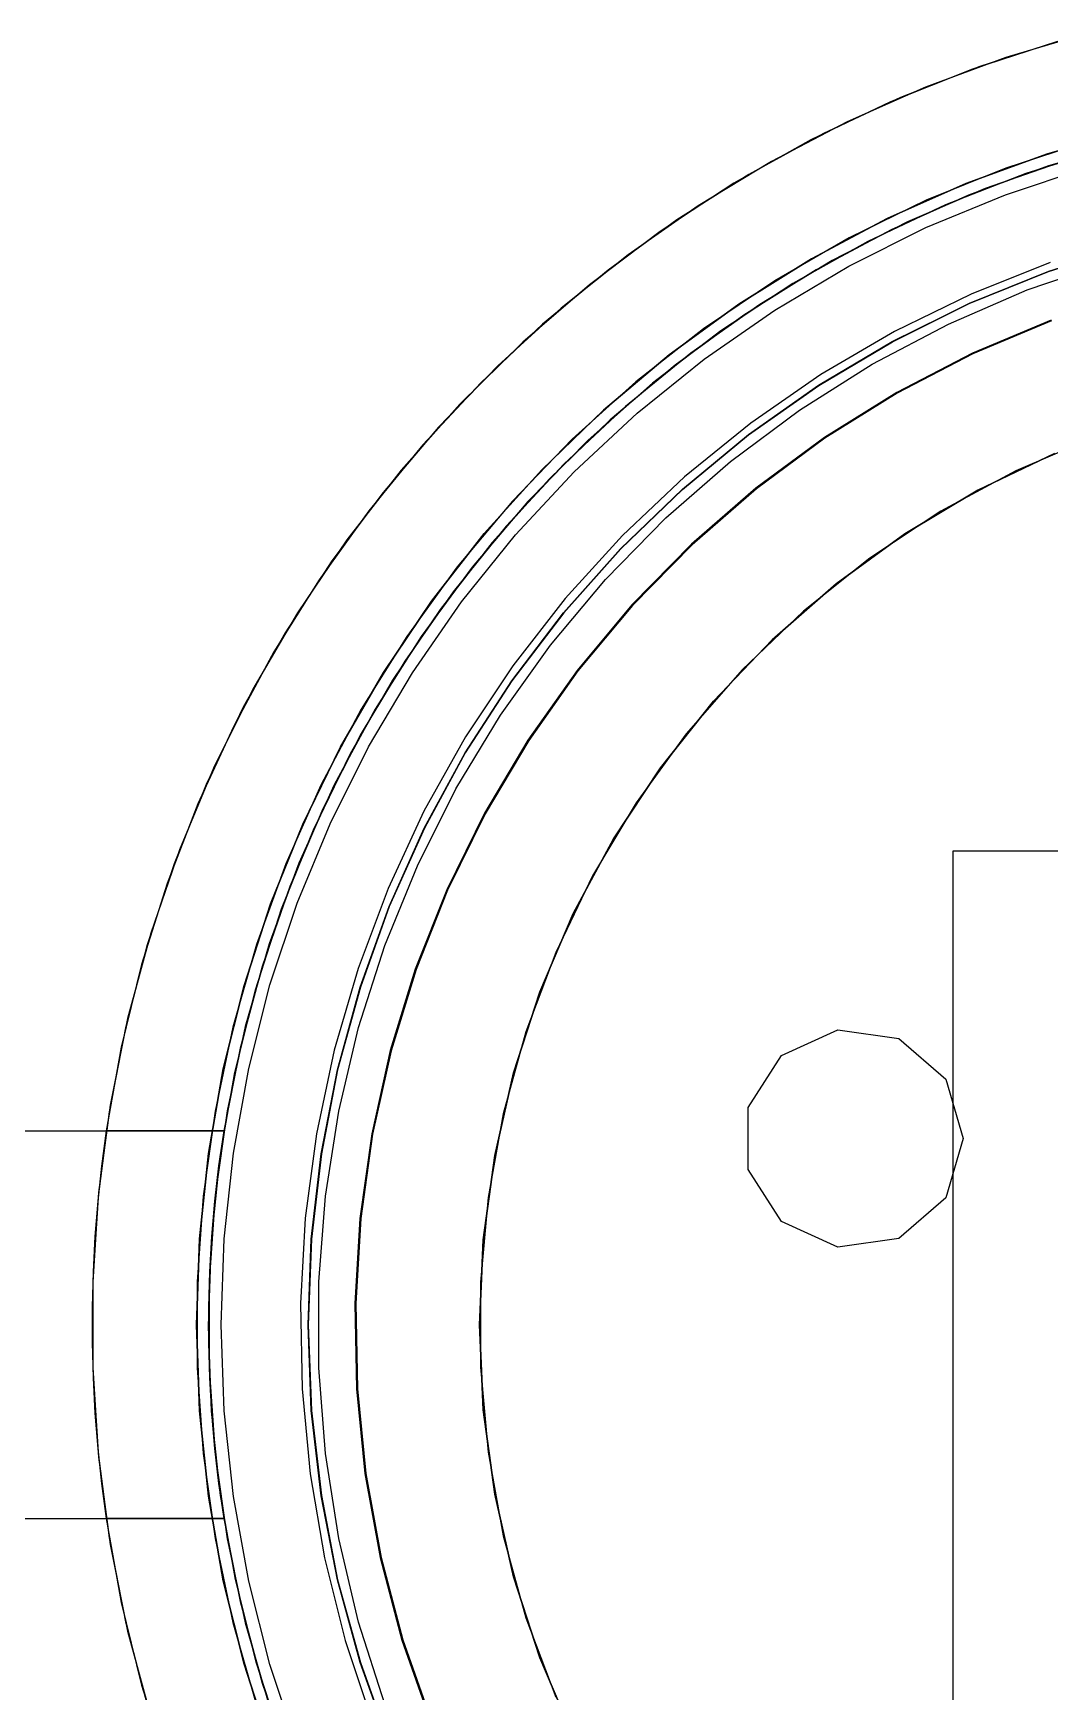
# Model space of a CAD drawing. Header units: millimetres. Extents: x -27 to 709, y -1034 to 466.
# Drawn here: x 76.3 to 123.5, y 45 to 122 of the extents above; entities that cross this region are included whole.
import ezdxf

# ---------------------------------------------------------------- set-up
doc = ezdxf.new("R2010")
doc.units = ezdxf.units.MM
doc.layers.add('XY_AFT', color=7, linetype='Continuous')

msp = doc.modelspace()

# ---------------------------------------------------------------- linework, layer by layer
at = {"layer": 'XY_AFT'}
for points in [[(125.2539, 121.9672), (121.4451, 120.8354), (117.7166, 119.462), (114.0837, 117.8526), (110.5614, 116.0138), (107.164, 113.9531), (103.9057, 111.6791), (100.7997, 109.201), (97.8588, 106.5291), (95.0951, 103.6743), (92.52, 100.6483), (90.144, 97.4636), (87.9768, 94.1332), (86.0274, 90.6708), (84.3038, 87.0907), (82.8131, 83.4075), (81.5613, 79.6365), (80.5537, 75.7929), (79.7943, 71.8928), (79.2864, 67.952), (79.0318, 63.9867), (79.0318, 60.0133), (79.2864, 56.048), (79.7943, 52.1072), (80.5537, 48.2071), (81.5613, 44.3635)], [(125.2539, 121.9672), (121.4451, 120.8354), (117.7166, 119.462), (114.0837, 117.8526), (110.5614, 116.0138), (107.164, 113.9531), (103.9057, 111.6791), (100.7997, 109.201), (97.8588, 106.5291), (95.0951, 103.6743), (92.52, 100.6483), (90.144, 97.4636), (87.9768, 94.1332), (86.0274, 90.6708), (84.3038, 87.0907), (82.8131, 83.4075), (81.5613, 79.6365), (80.5537, 75.7929), (79.7943, 71.8928), (79.2864, 67.952), (79.0318, 63.9867), (79.0318, 60.0133), (79.2864, 56.048), (79.7943, 52.1072), (80.5537, 48.2071), (81.5613, 44.3635)], [(123.801, 121.5667), (119.9018, 120.2998), (116.0949, 118.7779), (112.3968, 117.0078), (108.8239, 114.9971), (105.3916, 112.7547), (102.1151, 110.2904), (99.0085, 107.6149), (96.0856, 104.7399), (93.3591, 101.678), (90.8409, 98.4427), (88.5421, 95.048), (86.4726, 91.5087), (84.6416, 87.8405), (83.057, 84.0592), (81.7258, 80.1815), (80.6538, 76.2243), (79.8456, 72.2049), (79.3049, 68.1408), (79.0339, 64.0499), (79.0339, 59.9501), (79.3049, 55.8592), (79.8456, 51.7951), (80.6538, 47.7757), (81.7258, 43.8185)], [(123.801, 121.5667), (119.9018, 120.2998), (116.0949, 118.7779), (112.3968, 117.0078), (108.8239, 114.9971), (105.3916, 112.7547), (102.1151, 110.2904), (99.0085, 107.6149), (96.0856, 104.7399), (93.3591, 101.678), (90.8409, 98.4427), (88.5421, 95.048), (86.4726, 91.5087), (84.6416, 87.8405), (83.057, 84.0592), (81.7258, 80.1815), (80.6538, 76.2243), (79.8456, 72.2049), (79.3049, 68.1408), (79.0339, 64.0499), (79.0339, 59.9501), (79.3049, 55.8592), (79.8456, 51.7951), (80.6538, 47.7757), (81.7258, 43.8185)], [(123.801, 121.5667), (119.9018, 120.2998), (116.0949, 118.7779), (112.3968, 117.0078), (108.8239, 114.9971), (105.3916, 112.7547), (102.1151, 110.2904), (99.0085, 107.6149), (96.0856, 104.7399), (93.3591, 101.678), (90.8409, 98.4427), (88.5421, 95.048), (86.4726, 91.5087), (84.6416, 87.8405), (83.057, 84.0592), (81.7258, 80.1815), (80.6538, 76.2243), (79.8456, 72.2049), (79.3049, 68.1408), (79.0339, 64.0499), (79.0339, 59.9501), (79.3049, 55.8592), (79.8456, 51.7951), (80.6538, 47.7757), (81.7258, 43.8185)], [(124.0002, 121.6239), (120.2367, 120.4199), (116.5575, 118.9786), (112.9776, 117.3059), (109.5116, 115.4086), (106.1734, 113.2943), (102.9767, 110.9717), (99.9344, 108.4502), (97.059, 105.74), (94.362, 102.8521), (91.8544, 99.7983), (89.5465, 96.591), (87.4476, 93.2432), (85.5661, 89.7684), (83.9099, 86.1809), (82.4855, 82.4952), (81.2988, 78.7262), (80.3546, 74.8893), (79.6567, 71)], [(87.2966, 42.4535), (86.0639, 46.2473), (85.0989, 50.1178), (84.4062, 54.0463), (83.9892, 58.0134), (83.85, 62), (83.9892, 65.9866), (84.4062, 69.9537), (85.0989, 73.8822), (86.0639, 77.7527), (87.2966, 81.5465), (88.7909, 85.245), (90.5395, 88.8303), (92.5341, 92.2849), (94.7647, 95.5919), (97.2206, 98.7353), (99.8897, 101.6997), (102.7592, 104.4707), (105.8149, 107.0348), (109.0421, 109.3795), (112.425, 111.4934), (115.9471, 113.3661), (119.5912, 114.9886), (123.3397, 116.3529), (127.1742, 117.4524)], [(87.2966, 42.4535), (86.0639, 46.2473), (85.0989, 50.1178), (84.4062, 54.0463), (83.9892, 58.0134), (83.85, 62), (83.9892, 65.9866), (84.4062, 69.9537), (85.0989, 73.8822), (86.0639, 77.7527), (87.2966, 81.5465), (88.7909, 85.245), (90.5395, 88.8303), (92.5341, 92.2849), (94.7647, 95.5919), (97.2206, 98.7353), (99.8897, 101.6997), (102.7592, 104.4707), (105.8149, 107.0348), (109.0421, 109.3795), (112.425, 111.4934), (115.9471, 113.3661), (119.5912, 114.9886), (123.3397, 116.3529), (127.1742, 117.4524)], [(127.1742, 117.4524), (123.3397, 116.3529), (119.5912, 114.9886), (115.9471, 113.3661), (112.425, 111.4934), (109.0421, 109.3795), (105.8149, 107.0348), (102.7592, 104.4707), (99.8897, 101.6997), (97.2206, 98.7353), (94.7647, 95.5919), (92.5341, 92.2849), (90.5395, 88.8303), (88.7909, 85.245), (87.2966, 81.5465), (86.0639, 77.7527), (85.0989, 73.8822), (84.4062, 69.9537), (83.9892, 65.9866), (83.85, 62), (83.9892, 58.0134), (84.4062, 54.0463), (85.0989, 50.1178), (86.0639, 46.2473), (87.2966, 42.4535)], [(127.1742, 117.4524), (123.3397, 116.3529), (119.5912, 114.9886), (115.9471, 113.3661), (112.425, 111.4934), (109.0421, 109.3795), (105.8149, 107.0348), (102.7592, 104.4707), (99.8897, 101.6997), (97.2206, 98.7353), (94.7647, 95.5919), (92.5341, 92.2849), (90.5395, 88.8303), (88.7909, 85.245), (87.2966, 81.5465), (86.0639, 77.7527), (85.0989, 73.8822), (84.4062, 69.9537), (83.9892, 65.9866), (83.85, 62), (83.9892, 58.0134), (84.4062, 54.0463), (85.0989, 50.1178), (86.0639, 46.2473), (87.2966, 42.4535)], [(87.2966, 42.4535), (86.0639, 46.2473), (85.0989, 50.1178), (84.4062, 54.0463), (83.9892, 58.0134), (83.85, 62), (83.9892, 65.9866), (84.4062, 69.9537), (85.0989, 73.8822), (86.0639, 77.7527), (87.2966, 81.5465), (88.7909, 85.245), (90.5395, 88.8303), (92.5341, 92.2849), (94.7647, 95.5919), (97.2206, 98.7353), (99.8897, 101.6997), (102.7592, 104.4707), (105.8149, 107.0348), (109.0421, 109.3795), (112.425, 111.4934), (115.9471, 113.3661), (119.5912, 114.9886), (123.3397, 116.3529), (127.1742, 117.4524)], [(87.2966, 42.4535), (86.0639, 46.2473), (85.0989, 50.1178), (84.4062, 54.0463), (83.9892, 58.0134), (83.85, 62), (83.9892, 65.9866), (84.4062, 69.9537), (85.0989, 73.8822), (86.0639, 77.7527), (87.2966, 81.5465), (88.7909, 85.245), (90.5395, 88.8303), (92.5341, 92.2849), (94.7647, 95.5919), (97.2206, 98.7353), (99.8897, 101.6997), (102.7592, 104.4707), (105.8149, 107.0348), (109.0421, 109.3795), (112.425, 111.4934), (115.9471, 113.3661), (119.5912, 114.9886), (123.3397, 116.3529), (127.1742, 117.4524)], [(125.2473, 116.9361), (121.4535, 115.7034), (117.755, 114.2091), (114.1697, 112.4605), (110.7151, 110.4659), (107.4081, 108.2353), (104.2647, 105.7794), (101.3003, 103.1103), (98.5293, 100.2408), (95.9652, 97.1851), (93.6205, 93.9579), (91.5066, 90.575), (89.6339, 87.0529), (88.0114, 83.4088), (86.6471, 79.6603), (85.5476, 75.8258), (84.7182, 71.924), (84.1631, 67.9738), (83.8848, 63.9945), (83.8848, 60.0055), (84.1631, 56.0262), (84.7182, 52.076), (85.5476, 48.1742), (86.6471, 44.3397)], [(125.2473, 116.9361), (121.4535, 115.7034), (117.755, 114.2091), (114.1697, 112.4605), (110.7151, 110.4659), (107.4081, 108.2353), (104.2647, 105.7794), (101.3003, 103.1103), (98.5293, 100.2408), (95.9652, 97.1851), (93.6205, 93.9579), (91.5066, 90.575), (89.6339, 87.0529), (88.0114, 83.4088), (86.6471, 79.6603), (85.5476, 75.8258), (84.7182, 71.924), (84.1631, 67.9738), (83.8848, 63.9945), (83.8848, 60.0055), (84.1631, 56.0262), (84.7182, 52.076), (85.5476, 48.1742), (86.6471, 44.3397)], [(127.2281, 116.8989), (123.4333, 115.8049), (119.724, 114.4489), (116.1183, 112.8376), (112.6338, 110.9787), (109.2873, 108.8814), (106.0953, 106.5558), (103.0732, 104.0133), (100.2358, 101.2663), (97.5968, 98.328), (95.1692, 95.2129), (92.9647, 91.9361), (90.9941, 88.5135), (89.2669, 84.9619), (87.7916, 81.2984), (86.5754, 77.541), (85.6242, 73.7079), (84.9425, 69.8178), (84.5338, 65.8897), (84.4, 61.9426), (84.5418, 57.9958), (84.9585, 54.0685), (85.648, 50.1798), (86.607, 46.3487), (87.8309, 42.5937)], [(126.1901, 116.6281), (122.3736, 115.4473), (118.6498, 114.0003), (115.0375, 112.2942), (111.5544, 110.3376), (108.2181, 108.1401), (105.0451, 105.7128), (102.0512, 103.0676), (99.2514, 100.2179), (96.6595, 97.1778), (94.2885, 93.9625), (92.1503, 90.5879), (90.2554, 87.0709), (88.6134, 83.4289), (87.2323, 79.6803), (86.1191, 75.8435), (85.2793, 71.9378), (84.7171, 67.9825), (84.4353, 63.9975), (84.4353, 60.0025), (84.7171, 56.0175), (85.2793, 52.0622), (86.1191, 48.1565), (87.2323, 44.3197)], [(126.1901, 116.6281), (122.3736, 115.4473), (118.6498, 114.0003), (115.0375, 112.2942), (111.5544, 110.3376), (108.2181, 108.1401), (105.0451, 105.7128), (102.0512, 103.0676), (99.2514, 100.2179), (96.6595, 97.1778), (94.2885, 93.9625), (92.1503, 90.5879), (90.2554, 87.0709), (88.6134, 83.4289), (87.2323, 79.6803), (86.1191, 75.8435), (85.2793, 71.9378), (84.7171, 67.9825), (84.4353, 63.9975), (84.4353, 60.0025), (84.7171, 56.0175), (85.2793, 52.0622), (86.1191, 48.1565), (87.2323, 44.3197)], [(126.1901, 116.6281), (122.3736, 115.4473), (118.6498, 114.0003), (115.0375, 112.2942), (111.5544, 110.3376), (108.2181, 108.1401), (105.0451, 105.7128), (102.0512, 103.0676), (99.2514, 100.2179), (96.6595, 97.1778), (94.2885, 93.9625), (92.1503, 90.5879), (90.2554, 87.0709), (88.6134, 83.4289), (87.2323, 79.6803), (86.1191, 75.8435), (85.2793, 71.9378), (84.7171, 67.9825), (84.4353, 63.9975), (84.4353, 60.0025), (84.7171, 56.0175), (85.2793, 52.0622), (86.1191, 48.1565), (87.2323, 44.3197)], [(126.1901, 116.6281), (122.3736, 115.4473), (118.6498, 114.0003), (115.0375, 112.2942), (111.5544, 110.3376), (108.2181, 108.1401), (105.0451, 105.7128), (102.0512, 103.0676), (99.2514, 100.2179), (96.6595, 97.1778), (94.2885, 93.9625), (92.1503, 90.5879), (90.2554, 87.0709), (88.6134, 83.4289), (87.2323, 79.6803), (86.1191, 75.8435), (85.2793, 71.9378), (84.7171, 67.9825), (84.4353, 63.9975), (84.4353, 60.0025), (84.7171, 56.0175), (85.2793, 52.0622), (86.1191, 48.1565), (87.2323, 44.3197)], [(88.5308, 42.43), (87.2684, 46.223), (86.2798, 50.0963), (85.57, 54.0304), (85.1427, 58.005), (85, 62), (85.1427, 65.995), (85.57, 69.9696), (86.2798, 73.9037), (87.2684, 77.777), (88.5308, 81.57), (90.0606, 85.2632), (91.85, 88.8379), (93.8898, 92.2759), (96.1697, 95.5595), (98.678, 98.6722), (101.402, 101.598), (104.3278, 104.322), (107.4405, 106.8303), (110.7241, 109.1102), (114.1621, 111.15), (117.7368, 112.9394), (121.43, 114.4692), (125.223, 115.7316)], [(88.5308, 42.43), (87.2684, 46.223), (86.2798, 50.0963), (85.57, 54.0304), (85.1427, 58.005), (85, 62), (85.1427, 65.995), (85.57, 69.9696), (86.2798, 73.9037), (87.2684, 77.777), (88.5308, 81.57), (90.0606, 85.2632), (91.85, 88.8379), (93.8898, 92.2759), (96.1697, 95.5595), (98.678, 98.6722), (101.402, 101.598), (104.3278, 104.322), (107.4405, 106.8303), (110.7241, 109.1102), (114.1621, 111.15), (117.7368, 112.9394), (121.43, 114.4692), (125.223, 115.7316)], [(124.1891, 116.0459), (120.4846, 114.7511), (116.8788, 113.2028), (113.3888, 111.4083), (110.0316, 109.3764), (106.8233, 107.1167), (103.7793, 104.6401), (100.9142, 101.9585), (98.2417, 99.0849), (95.7749, 96.033), (93.5254, 92.8175), (91.5041, 89.4539), (89.7208, 85.9583), (88.1839, 82.3475), (86.901, 78.6389), (85.8781, 74.8503), (85.1201, 71)], [(92.8023, 42.5746), (91.4568, 46.3211), (90.4019, 50.1596), (89.644, 54.0676), (89.1875, 58.0221), (89.035, 62), (89.1875, 65.9779), (89.644, 69.9324), (90.4019, 73.8404), (91.4568, 77.6789), (92.8023, 81.4254), (94.4308, 85.0579), (96.3325, 88.5551), (98.4963, 91.8964), (100.9096, 95.0623), (103.5581, 98.0342), (106.4263, 100.7946), (109.4975, 103.3274), (112.7535, 105.6176), (116.1753, 107.6519), (119.7427, 109.4183), (123.435, 110.9063), (127.2302, 112.1074)], [(92.8023, 42.5746), (91.4568, 46.3211), (90.4019, 50.1596), (89.644, 54.0676), (89.1875, 58.0221), (89.035, 62), (89.1875, 65.9779), (89.644, 69.9324), (90.4019, 73.8404), (91.4568, 77.6789), (92.8023, 81.4254), (94.4308, 85.0579), (96.3325, 88.5551), (98.4963, 91.8964), (100.9096, 95.0623), (103.5581, 98.0342), (106.4263, 100.7946), (109.4975, 103.3274), (112.7535, 105.6176), (116.1753, 107.6519), (119.7427, 109.4183), (123.435, 110.9063), (127.2302, 112.1074)], [(92.8023, 42.5746), (91.4568, 46.3211), (90.4019, 50.1596), (89.644, 54.0676), (89.1875, 58.0221), (89.035, 62), (89.1875, 65.9779), (89.644, 69.9324), (90.4019, 73.8404), (91.4568, 77.6789), (92.8023, 81.4254), (94.4308, 85.0579), (96.3325, 88.5551), (98.4963, 91.8964), (100.9096, 95.0623), (103.5581, 98.0342), (106.4263, 100.7946), (109.4975, 103.3274), (112.7535, 105.6176), (116.1753, 107.6519), (119.7427, 109.4183), (123.435, 110.9063), (127.2302, 112.1074)], [(92.8023, 42.5746), (91.4568, 46.3211), (90.4019, 50.1596), (89.644, 54.0676), (89.1875, 58.0221), (89.035, 62), (89.1875, 65.9779), (89.644, 69.9324), (90.4019, 73.8404), (91.4568, 77.6789), (92.8023, 81.4254), (94.4308, 85.0579), (96.3325, 88.5551), (98.4963, 91.8964), (100.9096, 95.0623), (103.5581, 98.0342), (106.4263, 100.7946), (109.4975, 103.3274), (112.7535, 105.6176), (116.1753, 107.6519), (119.7427, 109.4183), (123.435, 110.9063), (127.2302, 112.1074)], [(92.8116, 42.5783), (91.4663, 46.3241), (90.4117, 50.1619), (89.6539, 54.0691), (89.1974, 58.0229), (89.045, 62), (89.1974, 65.9771), (89.6539, 69.9309), (90.4117, 73.8381), (91.4663, 77.6759), (92.8116, 81.4217), (94.4397, 85.0535), (96.3411, 88.55), (98.5045, 91.8907), (100.9173, 95.056), (103.5653, 98.0273), (106.433, 100.7872), (109.5036, 103.3194), (112.7589, 105.6092), (116.1801, 107.6431), (119.7468, 109.4091), (123.4383, 110.8969), (127.2329, 112.0978)], [(92.8116, 42.5783), (91.4663, 46.3241), (90.4117, 50.1619), (89.6539, 54.0691), (89.1974, 58.0229), (89.045, 62), (89.1974, 65.9771), (89.6539, 69.9309), (90.4117, 73.8381), (91.4663, 77.6759), (92.8116, 81.4217), (94.4397, 85.0535), (96.3411, 88.55), (98.5045, 91.8907), (100.9173, 95.056), (103.5653, 98.0273), (106.433, 100.7872), (109.5036, 103.3194), (112.7589, 105.6092), (116.1801, 107.6431), (119.7468, 109.4091), (123.4383, 110.8969), (127.2329, 112.0978)], [(127.2329, 112.0978), (123.4383, 110.8969), (119.7468, 109.4091), (116.1801, 107.6431), (112.7589, 105.6092), (109.5036, 103.3194), (106.433, 100.7872), (103.5653, 98.0273), (100.9173, 95.056), (98.5045, 91.8907), (96.3411, 88.55), (94.4397, 85.0535), (92.8116, 81.4217), (91.4663, 77.6759), (90.4117, 73.8381), (89.6539, 69.9309), (89.1974, 65.9771), (89.045, 62), (89.1974, 58.0229), (89.6539, 54.0691), (90.4117, 50.1619), (91.4663, 46.3241), (92.8116, 42.5783)], [(127.2329, 112.0978), (123.4383, 110.8969), (119.7468, 109.4091), (116.1801, 107.6431), (112.7589, 105.6092), (109.5036, 103.3194), (106.433, 100.7872), (103.5653, 98.0273), (100.9173, 95.056), (98.5045, 91.8907), (96.3411, 88.55), (94.4397, 85.0535), (92.8116, 81.4217), (91.4663, 77.6759), (90.4117, 73.8381), (89.6539, 69.9309), (89.1974, 65.9771), (89.045, 62), (89.1974, 58.0229), (89.6539, 54.0691), (90.4117, 50.1619), (91.4663, 46.3241), (92.8116, 42.5783)], [(123.517, 111.3211), (119.8369, 109.8576), (116.2781, 108.12), (112.8609, 106.1183), (109.6049, 103.8638), (106.5287, 101.3695), (103.65, 98.6498), (100.9852, 95.7201), (98.5496, 92.5972), (96.3571, 89.2991), (94.4204, 85.8446), (92.7504, 82.2536), (91.3569, 78.5465), (90.2477, 74.7447), (89.4291, 70.8699), (88.906, 66.9442), (88.6813, 62.9903), (88.7562, 59.0306), (89.1304, 55.088), (89.8017, 51.185), (90.7663, 47.3439), (92.0186, 43.5867)], [(123.517, 111.3211), (119.8369, 109.8576), (116.2781, 108.12), (112.8609, 106.1183), (109.6049, 103.8638), (106.5287, 101.3695), (103.65, 98.6498), (100.9852, 95.7201), (98.5496, 92.5972), (96.3571, 89.2991), (94.4204, 85.8446), (92.7504, 82.2536), (91.3569, 78.5465), (90.2477, 74.7447), (89.4291, 70.8699), (88.906, 66.9442), (88.6813, 62.9903), (88.7562, 59.0306), (89.1304, 55.088), (89.8017, 51.185), (90.7663, 47.3439), (92.0186, 43.5867)], [(123.517, 111.3211), (119.8369, 109.8576), (116.2781, 108.12), (112.8609, 106.1183), (109.6049, 103.8638), (106.5287, 101.3695), (103.65, 98.6498), (100.9852, 95.7201), (98.5496, 92.5972), (96.3571, 89.2991), (94.4204, 85.8446), (92.7504, 82.2536), (91.3569, 78.5465), (90.2477, 74.7447), (89.4291, 70.8699), (88.906, 66.9442), (88.6813, 62.9903), (88.7562, 59.0306), (89.1304, 55.088), (89.8017, 51.185), (90.7663, 47.3439), (92.0186, 43.5867)], [(123.517, 111.3211), (119.8369, 109.8576), (116.2781, 108.12), (112.8609, 106.1183), (109.6049, 103.8638), (106.5287, 101.3695), (103.65, 98.6498), (100.9852, 95.7201), (98.5496, 92.5972), (96.3571, 89.2991), (94.4204, 85.8446), (92.7504, 82.2536), (91.3569, 78.5465), (90.2477, 74.7447), (89.4291, 70.8699), (88.906, 66.9442), (88.6813, 62.9903), (88.7562, 59.0306), (89.1304, 55.088), (89.8017, 51.185), (90.7663, 47.3439), (92.0186, 43.5867)], [(92.6058, 44.386), (91.3864, 48.1891), (90.4654, 52.0753), (89.8482, 56.0212), (89.5387, 60.0031), (89.5387, 63.9969), (89.8482, 67.9788), (90.4654, 71.9247), (91.3864, 75.8109), (92.6058, 79.614), (94.1163, 83.3113), (95.9088, 86.8803), (97.9724, 90.2997), (100.2948, 93.5489), (102.862, 96.6084), (105.6586, 99.4597), (108.6677, 102.0858), (111.8712, 104.4708), (115.25, 106.6003), (118.7836, 108.4616), (122.4508, 110.0435), (126.2296, 111.3365)], [(92.6058, 44.386), (91.3864, 48.1891), (90.4654, 52.0753), (89.8482, 56.0212), (89.5387, 60.0031), (89.5387, 63.9969), (89.8482, 67.9788), (90.4654, 71.9247), (91.3864, 75.8109), (92.6058, 79.614), (94.1163, 83.3113), (95.9088, 86.8803), (97.9724, 90.2997), (100.2948, 93.5489), (102.862, 96.6084), (105.6586, 99.4597), (108.6677, 102.0858), (111.8712, 104.4708), (115.25, 106.6003), (118.7836, 108.4616), (122.4508, 110.0435), (126.2296, 111.3365)], [(123.5545, 108.6443), (119.9038, 107.1109), (116.3864, 105.2921), (113.0246, 103.1997), (109.8397, 100.8469), (106.8519, 98.2484), (104.0799, 95.4207), (101.5413, 92.3817), (99.2522, 89.1507), (97.227, 85.748), (95.4786, 82.1952), (94.018, 78.5146), (92.8544, 74.7297), (91.9953, 70.8643), (91.4459, 66.9428), (91.2098, 62.9901), (91.2886, 59.0312), (91.6816, 55.091), (92.3864, 51.1945), (93.3986, 47.3663), (94.7117, 43.6306)], [(123.5686, 108.6066), (119.9208, 107.0744), (116.4063, 105.2572), (113.0472, 103.1664), (109.8649, 100.8155), (106.8795, 98.2191), (104.1097, 95.3937), (101.5732, 92.3572), (99.2859, 89.1288), (97.2624, 85.7288), (95.5154, 82.1788), (94.056, 78.5013), (92.8934, 74.7194), (92.0349, 70.8571), (91.486, 66.9388), (91.2501, 62.9893), (91.3288, 59.0336), (91.7215, 55.0966), (92.4257, 51.2032), (93.4371, 47.3781), (94.7491, 43.6454)], [(125.5395, 103.1943), (121.9091, 101.6426), (118.4324, 99.7717), (115.1374, 97.5967), (112.0507, 95.1351), (109.197, 92.4068), (106.5994, 89.4336), (104.2788, 86.2395), (102.2538, 82.8502), (100.5408, 79.2931), (99.1535, 75.5967), (98.1032, 71.7909), (97.3982, 67.9063), (97.0443, 63.9741), (97.0443, 60.0259), (97.3982, 56.0937), (98.1032, 52.2091), (99.1535, 48.4033), (100.5408, 44.7069)], [(101.3574, 42.9091), (99.8057, 46.5395), (98.5856, 50.2944), (97.7071, 54.1435), (97.1771, 58.0559), (97, 62), (97.1771, 65.9441), (97.7071, 69.8565), (98.5856, 73.7056), (99.8057, 77.4605), (101.3574, 81.0909), (103.2283, 84.5676), (105.4033, 87.8626), (107.8649, 90.9493), (110.5932, 93.803), (113.5664, 96.4006), (116.7605, 98.7212), (120.1498, 100.7462), (123.7069, 102.4592)], [(101.3574, 42.9091), (99.8057, 46.5395), (98.5856, 50.2944), (97.7071, 54.1435), (97.1771, 58.0559), (97, 62), (97.1771, 65.9441), (97.7071, 69.8565), (98.5856, 73.7056), (99.8057, 77.4605), (101.3574, 81.0909), (103.2283, 84.5676), (105.4033, 87.8626), (107.8649, 90.9493), (110.5932, 93.803), (113.5664, 96.4006), (116.7605, 98.7212), (120.1498, 100.7462), (123.7069, 102.4592)], [(123.7069, 102.4592), (120.1498, 100.7462), (116.7605, 98.7212), (113.5664, 96.4006), (110.5932, 93.803), (107.8649, 90.9493), (105.4033, 87.8626), (103.2283, 84.5676), (101.3574, 81.0909), (99.8057, 77.4605), (98.5856, 73.7056), (97.7071, 69.8565), (97.1771, 65.9441), (97, 62), (97.1771, 58.0559), (97.7071, 54.1435), (98.5856, 50.2944), (99.8057, 46.5395), (101.3574, 42.9091)], [(123.7069, 102.4592), (120.1498, 100.7462), (116.7605, 98.7212), (113.5664, 96.4006), (110.5932, 93.803), (107.8649, 90.9493), (105.4033, 87.8626), (103.2283, 84.5676), (101.3574, 81.0909), (99.8057, 77.4605), (98.5856, 73.7056), (97.7071, 69.8565), (97.1771, 65.9441), (97, 62), (97.1771, 58.0559), (97.7071, 54.1435), (98.5856, 50.2944), (99.8057, 46.5395), (101.3574, 42.9091)], [(101.3574, 42.9091), (99.8057, 46.5395), (98.5856, 50.2944), (97.7071, 54.1435), (97.1771, 58.0559), (97, 62), (97.1771, 65.9441), (97.7071, 69.8565), (98.5856, 73.7056), (99.8057, 77.4605), (101.3574, 81.0909), (103.2283, 84.5676), (105.4033, 87.8626), (107.8649, 90.9493), (110.5932, 93.803), (113.5664, 96.4006), (116.7605, 98.7212), (120.1498, 100.7462), (123.7069, 102.4592)], [(101.3574, 42.9091), (99.8057, 46.5395), (98.5856, 50.2944), (97.7071, 54.1435), (97.1771, 58.0559), (97, 62), (97.1771, 65.9441), (97.7071, 69.8565), (98.5856, 73.7056), (99.8057, 77.4605), (101.3574, 81.0909), (103.2283, 84.5676), (105.4033, 87.8626), (107.8649, 90.9493), (110.5932, 93.803), (113.5664, 96.4006), (116.7605, 98.7212), (120.1498, 100.7462), (123.7069, 102.4592)], [(119, 40), (119, 84)], [(119, 40), (119, 84)], [(119, 84), (163, 84)], [(119, 84), (163, 84)], [(119.4704, 70.6525), (118.6608, 67.8952), (116.489, 66.0134), (113.6446, 65.6044), (111.0306, 66.7982), (109.477, 69.2156), (109.477, 72.0893), (111.0306, 74.5068), (113.6446, 75.7006), (116.489, 75.2916), (118.6608, 73.4097), (119.4704, 70.6525)], [(119.4704, 70.6525), (118.6608, 67.8952), (116.489, 66.0134), (113.6446, 65.6044), (111.0306, 66.7982), (109.477, 69.2156), (109.477, 72.0893), (111.0306, 74.5068), (113.6446, 75.7006), (116.489, 75.2916), (118.6608, 73.4097), (119.4704, 70.6525)], [(60.5, 71), (79.6567, 71)], [(66, 71), (85.1201, 71)], [(79.6567, 71), (79.4399, 69.3723), (79.2662, 67.7394), (79.1359, 66.1024), (79.0489, 64.4626), (79.0054, 62.8211), (79.0054, 61.1789), (79.0489, 59.5374), (79.1359, 57.8976), (79.2662, 56.2606), (79.4399, 54.6277), (79.6567, 53)], [(85.1201, 71), (79.6567, 71)], [(85.1201, 71), (84.8824, 69.374), (84.692, 67.7418), (84.549, 66.1047), (84.4537, 64.4642), (84.406, 62.8216), (84.406, 61.1784), (84.4537, 59.5358), (84.549, 57.8953), (84.692, 56.2582), (84.8824, 54.626), (85.1201, 53)], [(85.1201, 71), (84.8824, 69.374), (84.692, 67.7418), (84.549, 66.1047), (84.4537, 64.4642), (84.406, 62.8216), (84.406, 61.1784), (84.4537, 59.5358), (84.549, 57.8953), (84.692, 56.2582), (84.8824, 54.626), (85.1201, 53)], [(60.5, 53), (79.6567, 53)], [(66, 53), (85.1201, 53)], [(85.1201, 53), (79.6567, 53)], [(79.6567, 53), (80.3546, 49.1107), (81.2988, 45.2738), (82.4855, 41.5048)], [(85.1201, 53), (85.8781, 49.1497), (86.901, 45.3611), (88.1839, 41.6525)]]:
    msp.add_lwpolyline(points, dxfattribs=at)

doc.saveas('drawing.dxf')
